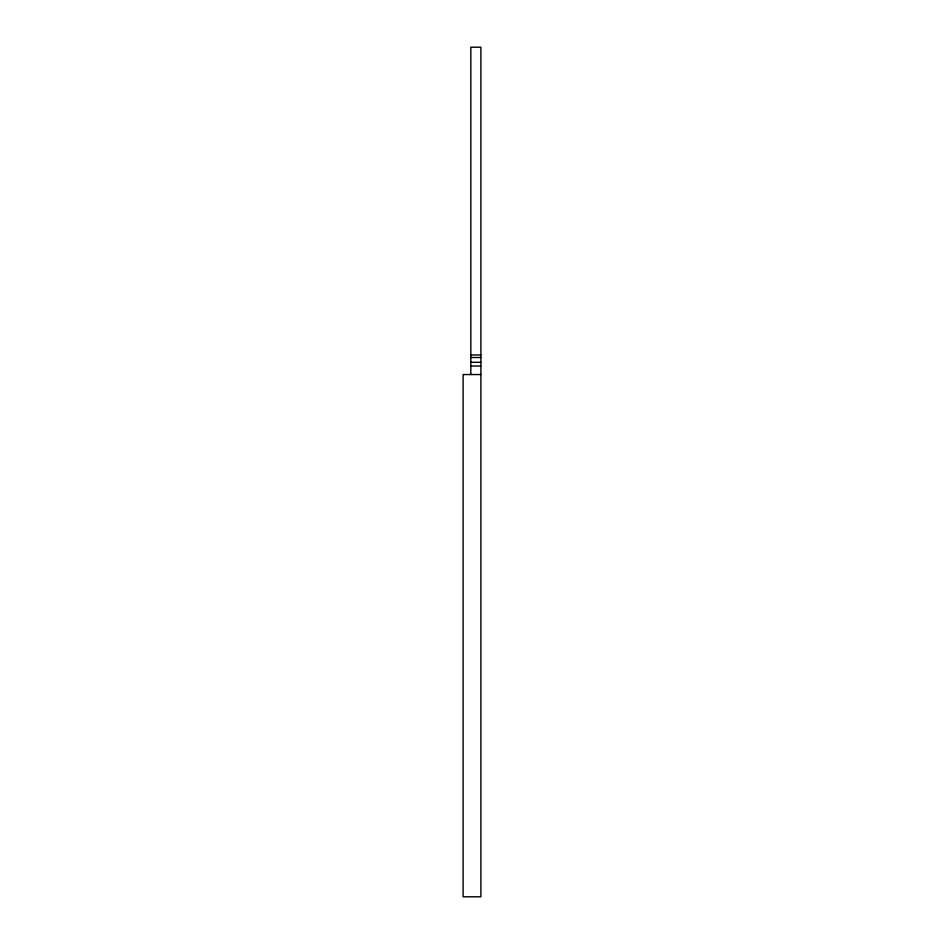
<?xml version="1.0" encoding="UTF-8"?>
<svg xmlns="http://www.w3.org/2000/svg" width="944" height="944" viewBox="0 0 944 944"><rect width="100%" height="100%" fill="white"/><g stroke="black" fill="none" stroke-linecap="round" stroke-linejoin="round"><path stroke-width="1.42" d="M470.832 354.968L480.885 354.968M470.832 357.516L480.885 357.516M470.832 362.295L480.885 362.295M470.832 366.024L480.885 366.024M480.885 374.544L463.115 374.544L463.115 896.8L480.885 896.8L480.885 47.2L470.832 47.2L470.832 374.544"/></g></svg>
